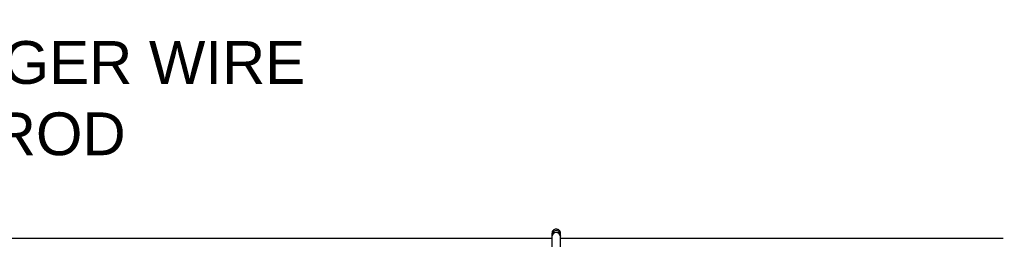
# Model space of a CAD drawing. Header units: feet. Extents: x -17 to 1389, y -162 to 787.
# Drawn here: x 602.5 to 625.47, y 473.28 to 478.42 of the extents above; entities that cross this region are included whole.
import ezdxf
from ezdxf import colors
from ezdxf.entities.mleader import LeaderData, LeaderLine
from ezdxf.math import Vec2, Vec3

# ---------------------------------------------------------------- set-up
doc = ezdxf.new("R2010")
doc.units = ezdxf.units.FT
doc.header["$MEASUREMENT"] = 0
doc.layers.add('G-ANNO-TEXT', color=1, linetype='Continuous')
doc.layers.add('WIRE MANAGEMENT', color=4, linetype='Continuous')
doc.styles.add('NEI-A', font='arial.ttf')

msp = doc.modelspace()

# ---------------------------------------------------------------- linework, layer by layer
at = {"layer": 'WIRE MANAGEMENT', "color": 4, "linetype": 'Continuous', "lineweight": 18}
for p, q in [((614.92151, 473.37997), (614.92151, 473.34563)), ((615.13007, 472.8965), (615.13007, 473.37997)), ((614.92151, 473.3011), (588.3296, 473.3011)), ((614.92151, 473.34229), (614.92151, 472.8965)), ((625.46611, 473.3011), (615.13007, 473.3011))]:
    msp.add_line(p, q, dxfattribs=at)
msp.add_arc((615.02579, 473.33651), 0.10444, 3.131875, 176.868125, dxfattribs=at)
for points, knots in [([(615.13003, 473.3424), (615.13003, 473.34571), (615.13004, 473.36126), (615.1299, 473.38681), (615.12963, 473.41675), (615.12816, 473.44092), (615.1223, 473.45802), (615.11536, 473.47079), (615.10473, 473.48561), (615.08597, 473.50327), (615.05634, 473.51869), (615.02132, 473.5238), (614.98686, 473.51548), (614.96282, 473.50056), (614.94795, 473.48611), (614.93715, 473.47246), (614.92215, 473.44223), (614.92142, 473.39692), (614.92148, 473.36089), (614.92151, 473.34563)], [0, 0, 0, 0, 0.02105151, 0.09895176, 0.16253199, 0.21185965, 0.25210869, 0.27631863, 0.30421928, 0.36790042, 0.43829013, 0.51369457, 0.58781377, 0.65922098, 0.69086285, 0.71944439, 0.76969645, 0.90242217, 1, 1, 1, 1]), ([(615.13007, 473.34222), (615.12932, 473.36691), (615.12813, 473.4065), (615.10782, 473.44548), (615.09291, 473.45992), (615.08603, 473.46547), (615.07893, 473.47025), (615.06461, 473.47832), (615.04136, 473.48632), (615.01662, 473.48612), (615.00057, 473.48243), (614.98843, 473.47833), (614.9632, 473.46493), (614.93908, 473.43292), (614.92403, 473.38762), (614.92241, 473.35844), (614.92151, 473.34222)], [0, 0, 0, 0, 0.18466402, 0.29600473, 0.31907598, 0.34123923, 0.36268421, 0.38369812, 0.46540883, 0.5451378, 0.56661738, 0.58970448, 0.6418362, 0.78024257, 0.87785996, 1, 1, 1, 1]), ([(615.12973, 473.34487), (615.12956, 473.34705), (615.12912, 473.35277), (615.13198, 473.36068), (615.12881, 473.36297), (615.12865, 473.36308)], [0, 0, 0, 0, 0.37124697, 0.96881337, 1, 1, 1, 1])]:
    msp.add_open_spline(points, degree=3, knots=knots, dxfattribs=at)

# ---------------------------------------------------------------- leaders
at = {"layer": 'G-ANNO-TEXT'}
ml = msp.add_multileader_mtext('Standard', dxfattribs=at)
ml.set_content('(TYP.) HANGER WIRE SUPPORT ROD', color=256, style='NEI-A')
ml.set_leader_properties()
ml.build(insert=Vec2(0, 0))
ml.multileader.update_dxf_attribs({"dogleg_length": 0.89968, "arrow_head_size": 2})
ctx = ml.context
ctx.base_point, ctx.char_height, ctx.arrow_head_size, ctx.landing_gap_size, ctx.plane_origin = Vec3(593.19386, 477.40666), 1, 2, 1.53573, Vec3(499.80886, 407.89268)
notes = []
notes.append((ctx, [(0, (1, 1, 0), (592.29418, 477.40666), (1, 0), 0.89968, [(0, [(587.48144, 473.41929)], 0, [])])]))
ctx.mtext.insert, ctx.mtext.width, ctx.mtext.flow_direction = Vec3(594.72959, 477.91519), 14.9636153, 5
ctx.mtext.has_bg_fill, ctx.mtext.bg_color, ctx.mtext.bg_scale_factor, ctx.mtext.bg_transparency, ctx.mtext.use_window_bg_color = 1, -1073741824, 1.5, 0, 1
for ctx, leaders in notes:
    for number, flags, end, landing, length, lines in leaders:
        leader = LeaderData()
        leader.index, (leader.has_last_leader_line, leader.has_dogleg_vector, leader.attachment_direction) = number, flags
        leader.last_leader_point, leader.dogleg_vector, leader.dogleg_length = Vec3(end), Vec3(landing), length
        for number, points, colour, breaks in lines:
            line = LeaderLine()
            line.index, line.vertices, line.color, line.breaks = number, Vec3.list(points), colors.encode_raw_color(colour), breaks
            leader.lines.append(line)
        ctx.leaders.append(leader)

doc.saveas('drawing.dxf')
